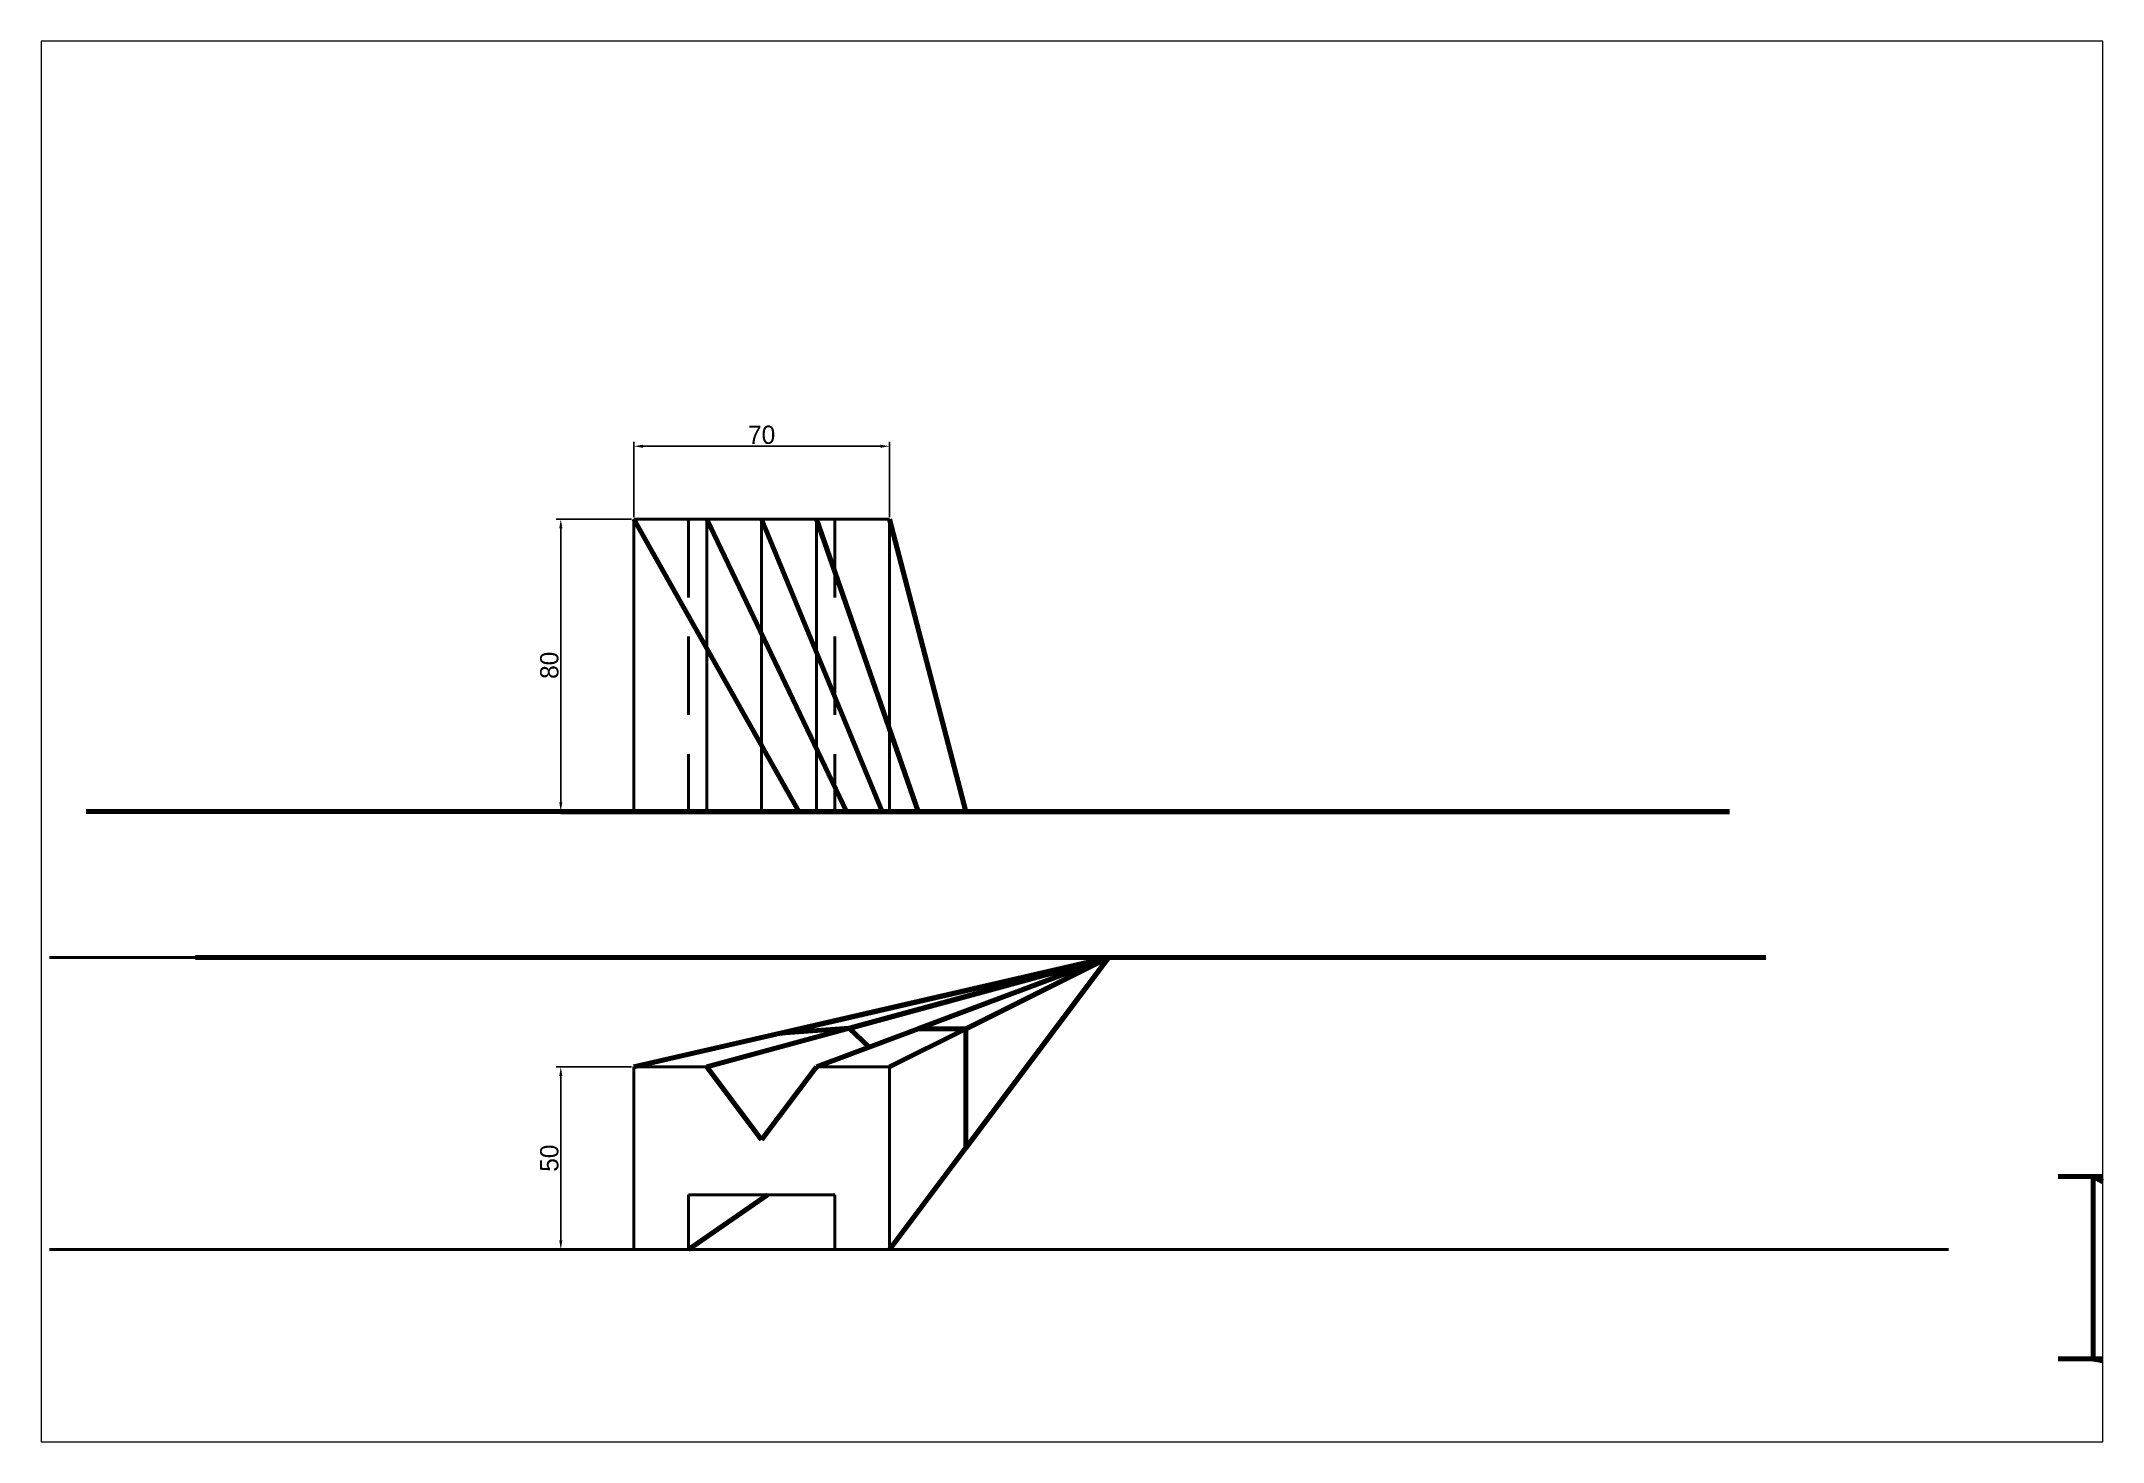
# Paper-space layout 'Layout1' of a CAD drawing. Header units: millimetres. Extents: x 27 to 244, y 18 to 166.
# The model-space entities are those that its viewports show. They can reach past a viewport. Long polylines and large blocks are cut down to what shows.
import ezdxf

# ---------------------------------------------------------------- set-up
doc = ezdxf.new("R2010")
doc.units = ezdxf.units.MM
doc.header["$PDMODE"] = 34
doc.linetypes.add('HIDDEN2', pattern=[4.7625, 3.175, -1.5875])
doc.linetypes.add('HIDDENX2', pattern=[19.05, 12.7, -6.35])
doc.layers.add('Layer1', color=5, linetype='HIDDENX2', lineweight=30)
doc.layers.add('Layer3', color=1, linetype='Continuous', lineweight=40)
doc.layers.add('Layer2', color=3, linetype='Continuous')
doc.layers.add('Layer4', color=7, linetype='HIDDEN2')
doc.dimstyles.new('ISO-25', dxfattribs={"dimtxt": 5, "dimasz": 2.5, "dimexe": 1.25, "dimexo": 0.625, "dimtad": 1, "dimtxsty": 'Standard', "dimcen": 2.5, "dimadec": 0, "dimazin": 0, "dimtfac": 1, "dimtmove": 0, "dimatfit": 3, "dimfxl": 1, "dimarcsym": 0})

# ---------------------------------------------------------------- blocks, each defined once
blk = doc.blocks.new('*D2')
at = {"color": 0, "linetype": 'Continuous', "lineweight": -2, "transparency": 16777216}
for p, q in [((240, 280.62), (240, 301.25)), ((242.5, 300), (307.5, 300)), ((310, 280.62), (310, 301.25))]:
    blk.add_line(p, q, dxfattribs=at)
at = {"color": 0, "linetype": 'Continuous', "lineweight": 120, "transparency": 16777216}
for points in [[(242.5, 300.42), (242.5, 299.58), (240, 300)], [(307.5, 300.42), (307.5, 299.58), (310, 300)]]:
    blk.add_solid(points, dxfattribs=at)
at = {"layer": 'Defpoints', "color": 0, "linetype": 'Continuous', "lineweight": 120, "transparency": 16777216}
for p in [(310, 300), (240, 280), (310, 280)]:
    blk.add_point(p, dxfattribs=at)
at = {"color": 0, "linetype": 'Continuous', "lineweight": 70, "transparency": 16777216, "insert": (275, 303.12), "char_height": 5, "attachment_point": 5}
blk.add_mtext('70', dxfattribs=at)
blk = doc.blocks.new('*D3')
at = {"color": 0, "linetype": 'Continuous', "lineweight": -2, "transparency": 16777216}
for p, q in [((239.38, 130), (218.75, 130)), ((220, 127.5), (220, 82.5)), ((239.38, 80), (218.75, 80))]:
    blk.add_line(p, q, dxfattribs=at)
at = {"color": 0, "linetype": 'Continuous', "lineweight": 120, "transparency": 16777216}
for points in [[(219.58, 127.5), (220.42, 127.5), (220, 130)], [(219.58, 82.5), (220.42, 82.5), (220, 80)]]:
    blk.add_solid(points, dxfattribs=at)
at = {"layer": 'Defpoints', "color": 0, "linetype": 'Continuous', "lineweight": 120, "transparency": 16777216}
for p in [(240, 130), (220, 80), (240, 80)]:
    blk.add_point(p, dxfattribs=at)
at = {"color": 0, "linetype": 'Continuous', "lineweight": 70, "transparency": 16777216, "insert": (216.88, 105), "char_height": 5, "attachment_point": 5, "rotation": 90}
blk.add_mtext('50', dxfattribs=at)
blk = doc.blocks.new('*D14')
at = {"color": 0, "linetype": 'Continuous', "lineweight": -2, "transparency": 16777216}
for p, q in [((239.38, 280), (218.75, 280)), ((220, 202.5), (220, 277.5)), ((239.38, 200), (218.75, 200))]:
    blk.add_line(p, q, dxfattribs=at)
at = {"color": 0, "linetype": 'Continuous', "lineweight": 120, "transparency": 16777216}
for points in [[(219.58, 277.5), (220.42, 277.5), (220, 280)], [(219.58, 202.5), (220.42, 202.5), (220, 200)]]:
    blk.add_solid(points, dxfattribs=at)
at = {"layer": 'Defpoints', "color": 0, "linetype": 'Continuous', "lineweight": 120, "transparency": 16777216}
for p in [(220, 280), (240, 280), (240, 200)]:
    blk.add_point(p, dxfattribs=at)
at = {"color": 0, "linetype": 'Continuous', "lineweight": 120, "transparency": 16777216, "insert": (216.88, 240), "char_height": 5, "attachment_point": 5, "rotation": 90}
blk.add_mtext('80', dxfattribs=at)

msp = doc.modelspace()

# ---------------------------------------------------------------- linework, layer by layer
at = {"linetype": 'Continuous', "lineweight": 40}
for p, q in [((240, 200), (240, 280)), ((240, 280), (310, 280)), ((260, 280), (260, 200)), ((275, 280), (275, 200)), ((290, 280), (290, 200)), ((310, 280), (310, 200)), ((120, 160), (80, 160)), ((600, 80), (80, 80)), ((80, 80), (80, 80)), ((600, 80), (600, 80))]:
    msp.add_line(p, q, dxfattribs=at)
at = {"linetype": 'Continuous', "lineweight": 70}
for p, q in [((240, 200), (90, 200)), ((120, 160), (550, 160))]:
    msp.add_line(p, q, dxfattribs=at)
at = {"color": 18, "linetype": 'Continuous', "lineweight": 120, "true_color": 0x000000, "transparency": 16777216}
for p, q in [((220, 200), (540, 200)), ((639.667, 50), (999.933, 1.875))]:
    msp.add_line(p, q, dxfattribs=at)
at = {"color": 18, "linetype": 'Continuous', "lineweight": 70, "true_color": 0x000000}
for p, q in [((750, 100), (630, 100)), ((639.667, 100), (639.667, 50)), ((750, 50), (630, 50))]:
    msp.add_line(p, q, dxfattribs=at)
at = {"color": 242, "linetype": 'HIDDENX2', "lineweight": 120, "true_color": 0xcd2027, "transparency": 16777216}
msp.add_line((1090, -160), (639.667, 100), dxfattribs=at)
at = {"linetype": 'Continuous', "lineweight": 120}
for p, q in [((1111.431, -1.428), (639.667, 50)), ((1080.644, 25.368), (642.79, 50.375))]:
    msp.add_line(p, q, dxfattribs=at)
at = {"color": 7, "linetype": 'Continuous', "lineweight": 120, "transparency": 16777216}
for p, q in [((1010.478, -17.369), (639.667, 50)), ((639.667, 50), (999.933, 1.875)), ((639.667, 50), (1023.557, 24.426))]:
    msp.add_line(p, q, dxfattribs=at)
at = {"layer": 'Layer1', "linetype": 'Continuous', "lineweight": 70}
for p, q in [((298.261, 200), (260, 280)), ((308.043, 200), (275, 280)), ((317.826, 200), (290, 280)), ((330.87, 200), (310, 280))]:
    msp.add_line(p, q, dxfattribs=at)
at = {"layer": 'Layer1', "color": 5, "linetype": 'Continuous', "lineweight": 120, "transparency": 16777216}
for p in [(280.168, 139.27), (299.012, 140.64), (317.826, 140.435), (330.87, 107.826), (330.87, 140.435)]:
    msp.add_line(p, (370, 160), dxfattribs=at)
at = {"layer": 'Layer1', "color": 1, "linetype": 'Continuous', "lineweight": 70}
for p, q in [((275, 110), (260, 130)), ((275, 110), (290, 130)), ((255, 80), (276.563, 95))]:
    msp.add_line(p, q, dxfattribs=at)
at = {"layer": 'Layer2', "color": 1, "linetype": 'Continuous', "lineweight": 70}
msp.add_line((330.87, 140.435), (330.87, 107.826), dxfattribs=at)
at = {"layer": 'Layer3', "color": 5, "linetype": 'Continuous', "lineweight": 70}
msp.add_line((285.217, 200), (240, 280), dxfattribs=at)
at = {"layer": 'Layer3', "color": 1, "linetype": 'Continuous', "lineweight": 70}
for p, q in [((240, 130), (280.168, 139.27)), ((310, 80), (330.87, 107.826))]:
    msp.add_line(p, q, dxfattribs=at)
at = {"layer": 'Layer3', "linetype": 'Continuous', "lineweight": 70}
for p, q in [((260, 130), (299.012, 140.64)), ((299.012, 140.64), (280.168, 139.27)), ((290, 130), (317.826, 140.435)), ((299.012, 140.64), (304.417, 135.406)), ((310, 130), (330.87, 140.435)), ((330.87, 140.435), (317.826, 140.435))]:
    msp.add_line(p, q, dxfattribs=at)
at = {"layer": 'Layer3', "linetype": 'Continuous', "lineweight": 40}
for p, q in [((240, 80), (240, 130)), ((240, 130), (260, 130)), ((260, 130), (260, 130)), ((310, 130), (290, 130)), ((310, 80), (310, 130)), ((255, 80), (255, 95)), ((255, 95), (295, 95)), ((295, 95), (295, 80)), ((240, 80), (255, 80)), ((295, 80), (310, 80))]:
    msp.add_line(p, q, dxfattribs=at)
at = {"layer": 'Layer3', "color": 18, "linetype": 'Continuous', "lineweight": 120, "true_color": 0x000000}
msp.add_line((1090, -40), (639.667, 50), dxfattribs=at)
at = {"layer": 'Layer4', "color": 252, "linetype": 'HIDDEN2', "lineweight": 40, "true_color": 0x939598}
for p, q in [((255, 280), (255, 200)), ((295, 280), (295, 200))]:
    msp.add_line(p, q, dxfattribs=at)

# ---------------------------------------------------------------- dimensions: what is measured, and where the dimension line sits
at = {"color": 6, "linetype": 'Continuous', "lineweight": 70}
dim = msp.add_linear_dim(base=(310, 300), p1=(240, 280), p2=(310, 280), dimstyle='ISO-25', dxfattribs=at)
dim.commit()
dim.dimension.update_dxf_attribs({"geometry": '*D2', "text_midpoint": (275, 303.125)})
at = {"color": 6, "linetype": 'Continuous', "lineweight": 120, "transparency": 16777216}
dim = msp.add_linear_dim(base=(220, 280), p1=(240, 200), p2=(240, 280), angle=90, dimstyle='ISO-25', dxfattribs=at)
dim.commit()
dim.dimension.update_dxf_attribs({"geometry": '*D14', "text_midpoint": (216.875, 240)})
at = {"color": 6, "linetype": 'Continuous', "lineweight": 70}
dim = msp.add_linear_dim(base=(220, 80), p1=(240, 130), p2=(240, 80), angle=90, dimstyle='ISO-25', dxfattribs=at)
dim.commit()
dim.dimension.update_dxf_attribs({"geometry": '*D3', "text_midpoint": (216.875, 105)})

psp = doc.layouts.get("Layout1")

# ---------------------------------------------------------------- viewports
at = {"layer": '0', "linetype": 'Continuous', "lineweight": 40}
psp.add_viewport(center=(135.81, 92.29), size=(217.29, 147.6587), view_center_point=(360, 219.142), view_height=383.62585, dxfattribs=at)

doc.saveas('drawing.dxf')
